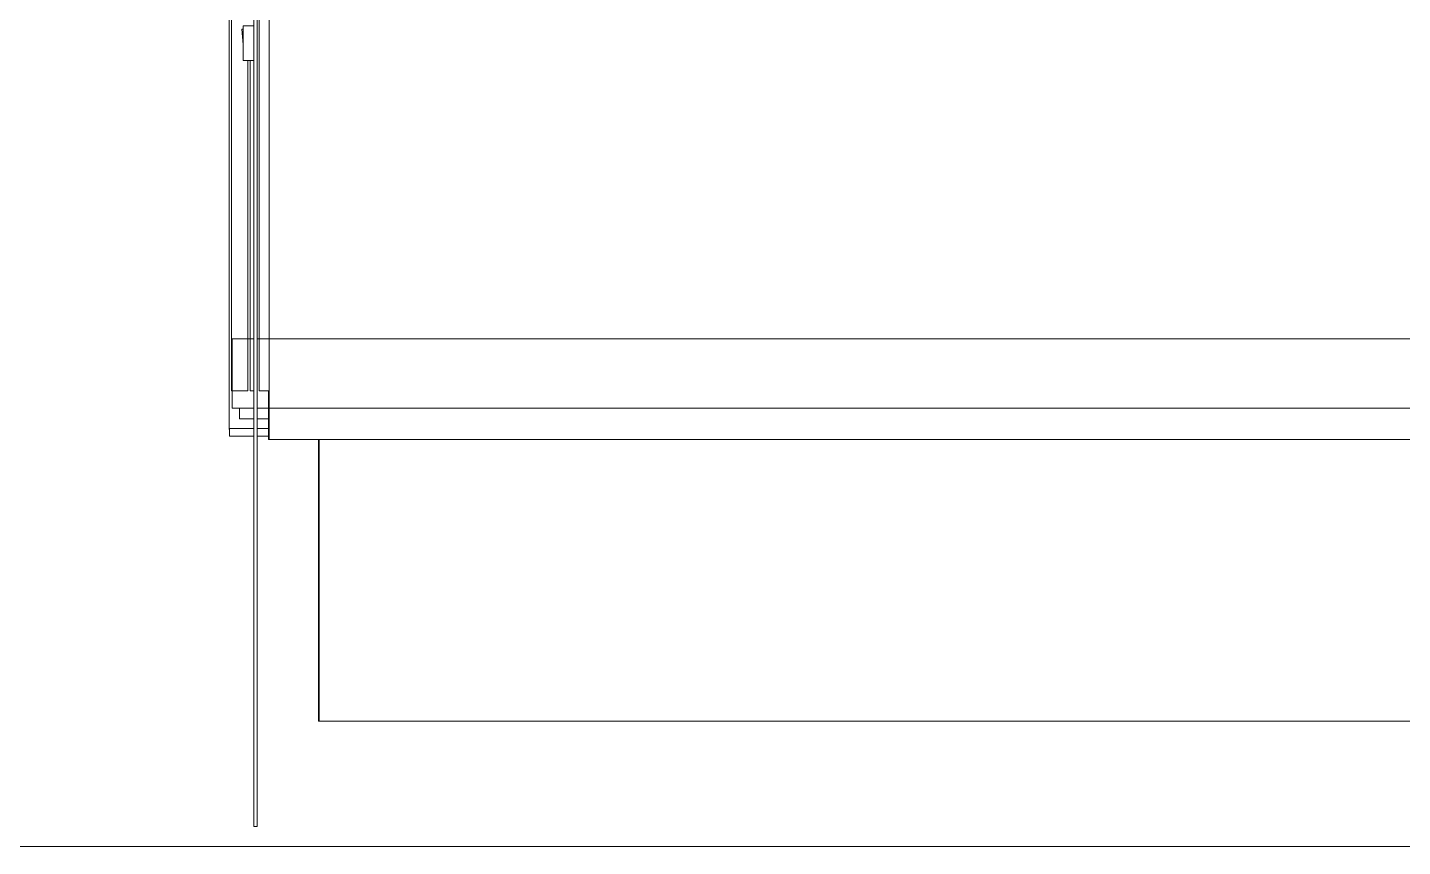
# Model space of a CAD drawing. Header units: millimetres. Extents: x -20192 to 462224, y -45352 to 20466.
# Drawn here: x 176325 to 180277, y 870 to 3225 of the extents above; entities that cross this region are included whole.
import ezdxf

# ---------------------------------------------------------------- set-up
doc = ezdxf.new("R2010")
doc.units = ezdxf.units.MM
for name, color, linetype, lineweight in [('A-FLOR', 192, 'Continuous', 9), ('A-GENM', 13, 'Continuous', 9), ('A-GLAZ', 151, 'Continuous', 9), ('A-WALL', 113, 'Continuous', 9), ('E-POWR-CNDT', 130, 'Continuous', 9), ('Q-SPCQ', 91, 'Continuous', 9)]:
    doc.layers.add(name, color=color, linetype=linetype, lineweight=lineweight)

# ---------------------------------------------------------------- blocks, each defined once
blk = doc.blocks.new('OKNO_1k_nadsvetlik - OKNO_1k_nadsvetlik_1000 x 1500-1969475-VB2-V-Bourání')
at = {"layer": 'A-GLAZ'}
for p, q in [((10291.2, 2100), (10291.2, 2130)), ((10332.8, 2100), (10291.2, 2100)), ((10374.8, 2100), (10342.4, 2100))]:
    blk.add_line(p, q, dxfattribs=at)
blk = doc.blocks.new('parapet_ext - parapet_ext-1802137-VB2-V-Bourání')
at = {"layer": 'Q-SPCQ'}
for p, q in [((10262.6, 2072), (10261.2, 2072)), ((10261.2, 2070), (10262.5, 2070)), ((10262.6, 2050), (10262.6, 2072)), ((10332.8, 2072), (10262.6, 2072)), ((10374.8, 2072), (10342.4, 2072)), ((10332.8, 2050), (10262.6, 2050)), ((10374.8, 2050), (10342.4, 2050))]:
    blk.add_line(p, q, dxfattribs=at)
blk = doc.blocks.new('Vypínač_venkovní - Typ 1-1807905-VB2-V-Bourání')
at = {"layer": 'A-GENM', "color": 41}
for p, q in [((10301.6, 3175.7), (10297.8, 3219.7)), ((10297.8, 3219.7), (10298.3, 3219.7)), ((10298.3, 3219.7), (10301.6, 3181.8)), ((10301.7, 3180.9), (10301.9, 3178.4)), ((10301.9, 3172.2), (10301.7, 3174))]:
    blk.add_line(p, q, dxfattribs=at)
blk.add_ellipse((10305.3, 3140), major_axis=(0, 80), ratio=0.999977, start_param=0.044229, end_param=0.087266, dxfattribs=at)
blk = doc.blocks.new('Venkovní_zámek - Typ 1-1807838-VB2-V-Bourání')
at = {"layer": 'A-GENM', "color": 41}
for p, q in [((10302.3, 3230), (10301.6, 3230)), ((10301.6, 3230), (10301.6, 3130)), ((10302.3, 3130), (10302.3, 3230)), ((10332.9, 3230), (10302.3, 3230)), ((10301.9, 3162.5), (10301.9, 3183.8)), ((10302, 3183.8), (10302, 3162.5)), ((10301.6, 3130), (10302.3, 3130)), ((10302.3, 3130), (10332.9, 3130))]:
    blk.add_line(p, q, dxfattribs=at)
for centre, major_axis, start_param, end_param in [((10301.9, 3192.5), (0, 10), 3.665191, 8.901179), ((10301.7, 3180), (0, 3), 4.712389, 7.853982), ((10301.7, 3180), (0, 3), 1.570796, 4.712389), ((10301.9, 3162.5), (0, 5), 1.570796, 3.403392), ((10301.9, 3162.5), (0, 5), 4.18879, 4.712389), ((10302.2, 3180), (0, 3), 0, 1.570796), ((10302.2, 3180), (0, 3), 1.570796, 3.141593)]:
    blk.add_ellipse(centre, major_axis=major_axis, ratio=0.006775, start_param=start_param, end_param=end_param, dxfattribs=at)

msp = doc.modelspace()

# ---------------------------------------------------------------- linework, layer by layer
at = {"layer": 'A-FLOR'}
for p, q in [((176913.1, 2330), (176913.1, 2130)), ((176913.1, 2330), (176975.5, 2330)), ((176985.1, 2330), (183977.4, 2330)), ((176975.5, 2130), (176913.1, 2130)), ((183977.4, 2130), (176985.1, 2130))]:
    msp.add_line(p, q, dxfattribs=at)
at = {"layer": 'A-WALL'}
for p, q in [((177019.2, 4900), (177019.2, 2040)), ((176911.4, 3430), (176911.4, 2180)), ((176990.6, 3430), (176990.6, 2180)), ((176957.9, 2180), (176957.9, 3130)), ((176964.7, 3130), (176964.7, 2180)), ((176911.4, 2180), (176957.9, 2180)), ((176964.7, 2180), (176975.5, 2180)), ((176990.6, 2180), (177017.5, 2180)), ((177017.5, 2040), (177017.5, 2180)), ((177017.5, 2040), (183977.4, 2040)), ((177161.4, 1230), (177161.4, 2040)), ((177163.1, 2040), (177163.1, 1230)), ((177161.4, 1230), (183198.4, 1230))]:
    msp.add_line(p, q, dxfattribs=at)
at = {"layer": 'A-WALL', "color": 41}
for p, q in [((176904.5, 2070), (176904.5, 3430)), ((169860.3, 870), (183198.4, 870))]:
    msp.add_line(p, q, dxfattribs=at)
at = {"layer": 'E-POWR-CNDT', "color": 41}
for p, q in [((176975.2, 6164.7), (176975.2, 927.2)), ((176985.2, 927.2), (176985.2, 6164.7)), ((176975.2, 927.2), (176985.2, 927.2))]:
    msp.add_line(p, q, dxfattribs=at)

# ---------------------------------------------------------------- block references
at = {"layer": 'A-GENM', "color": 41}
for name in ['Vypínač_venkovní - Typ 1-1807905-VB2-V-Bourání', 'Venkovní_zámek - Typ 1-1807838-VB2-V-Bourání']:
    msp.add_blockref(name, (166642.7, 0), dxfattribs=at)
at = {"layer": 'A-GLAZ'}
msp.add_blockref('OKNO_1k_nadsvetlik - OKNO_1k_nadsvetlik_1000 x 1500-1969475-VB2-V-Bourání', (166642.7, 0), dxfattribs=at)
at = {"layer": 'Q-SPCQ'}
msp.add_blockref('parapet_ext - parapet_ext-1802137-VB2-V-Bourání', (166642.7, 0), dxfattribs=at)

doc.saveas('drawing.dxf')
